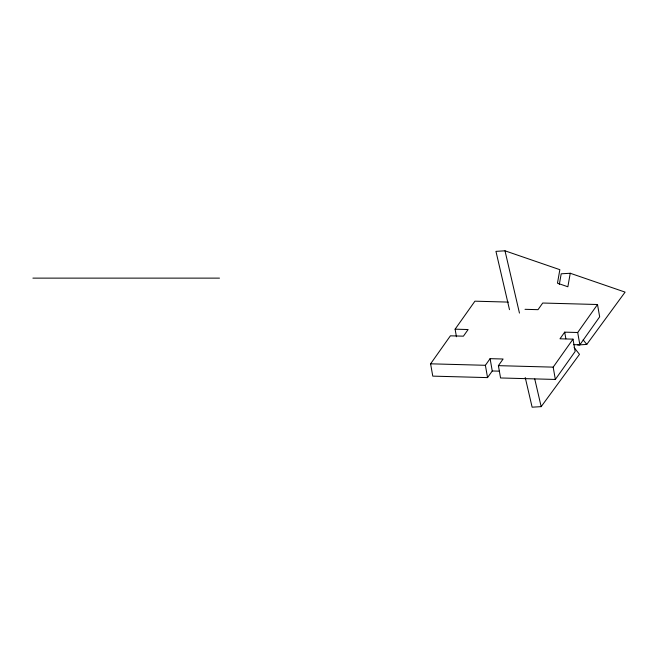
<?xml version="1.0" encoding="UTF-8"?>
<svg xmlns="http://www.w3.org/2000/svg" width="658" height="658" viewBox="0 0 658 658"><rect width="100%" height="100%" fill="white"/><g stroke="black" fill="none" stroke-linecap="round" stroke-linejoin="round"><path stroke-width="0.99" d="M559.325 284.421L561.2 273.802L570.247 273.259L625.1 292.119L586.771 344.422L577.716 344.973M570.247 273.259L567.862 286.773L557.466 283.195L559.851 269.681L504.999 250.813L495.951 251.356L509.489 309.671M525.01 309.318L538.014 309.671L542.718 303.025L597.505 304.514L577.699 332.504L564.696 332.15L559.991 338.796L572.995 339.15L575.158 351.462L555.344 379.452L500.557 377.963L498.394 365.651L503.099 359.013L490.095 358.659L492.258 370.972L487.553 377.61L432.767 376.129L430.603 363.816L450.409 335.819L463.413 336.172L468.118 329.535L455.114 329.181L456.446 336.756M455.114 329.181L474.928 301.183L508.404 302.096M487.553 377.61L485.39 365.297L490.095 358.659M555.344 379.452L553.181 367.139L572.995 339.15M573.858 344.652L579.862 344.817L599.668 316.827L597.505 304.514M525.24 377.536L532.125 407.187L541.172 406.644L579.501 354.341L574.097 347.514M32.9 278.128L219.484 278.128M430.603 363.816L485.39 365.297M498.394 365.651L553.181 367.139M492.258 370.972L499.257 371.161M583.169 339.873L586.771 344.422M504.999 250.813L519.458 313.085M534.748 378.967L541.172 406.644M577.699 332.504L579.862 344.817M564.696 332.15L565.855 338.78"/></g></svg>
